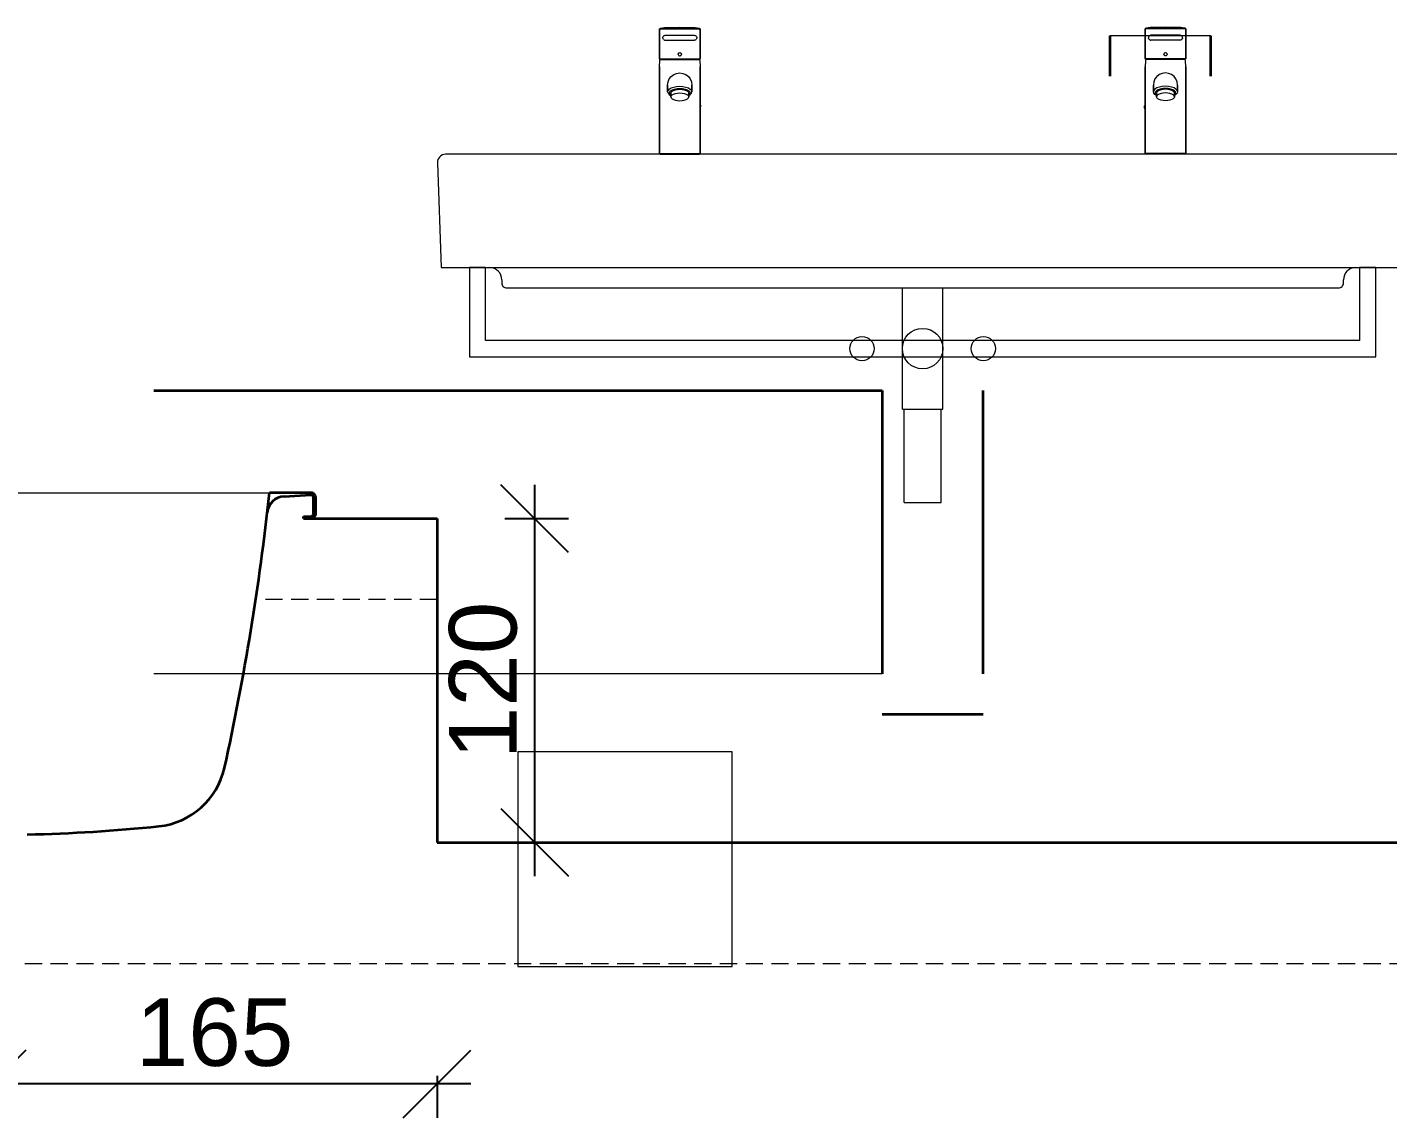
# Model space of a CAD drawing. Header units: millimetres. Extents: x -6165 to 15297, y -629 to 15029.
# Drawn here: x 11767 to 12271, y 4878 to 5281 of the extents above; entities that cross this region are included whole.
import ezdxf

# ---------------------------------------------------------------- set-up
doc = ezdxf.new("R2010")
doc.units = ezdxf.units.MM
doc.linetypes.add('ČÁRKOVANÁ2', pattern=[9.525, 6.35, -3.175])
for name, color, linetype, lineweight in [('3', 7, 'ČÁRKOVANÁ2', 0), ('dim', 4, 'Continuous', 0), ('door', 36, 'Continuous', 0), ('elevation', 7, 'Continuous', 13), ('equipments', 137, 'Continuous', 13), ('sanitary', 4, 'Continuous', 13), ('section', 5, 'Continuous', 35), ('section2', 5, 'Continuous', 35)]:
    doc.layers.add(name, color=color, linetype=linetype, lineweight=lineweight)
doc.styles.add('ARIAL', font='arial.ttf')
doc.dimstyles.new('25', dxfattribs={"dimtxt": 25, "dimasz": 25, "dimexe": 12.5, "dimexo": 25, "dimgap": 6.25, "dimtad": 1, "dimdec": 0, "dimdsep": 46, "dimlunit": 6, "dimtxsty": 'ARIAL', "dimblk": 'OBLIQUE', "dimcen": 25, "dimdle": 12.5, "dimclrd": 256, "dimclre": 256, "dimclrt": 2, "dimadec": 0, "dimazin": 0, "dimtfac": 1, "dimtdec": 0, "dimtmove": 0, "dimatfit": 1, "dimldrblk": 'DOTSMALL', "dimfxl": 1, "dimtvp": 1, "dimtolj": 1, "dimtzin": 0, "dimarcsym": 0})

# ---------------------------------------------------------------- blocks, each defined once
blk = doc.blocks.new('A$C0CBC4D60')
at = {"layer": 'equipments', "linetype": 'Continuous'}
blk.add_lwpolyline([(-595, -140), (595, -140), (599.6, -10.4, 0.425099), (589.6, 0), (-589.6, 0, 0.425099), (-599.6, -10.4)], format="xyb", close=True, dxfattribs=at)
blk.add_lwpolyline([(-520, -155), (-520, -159, 0.414214), (-514, -165), (514, -165, 0.414214), (520, -159), (520, -155)], format="xyb", dxfattribs=at)
for centre, radius in [((0, -240), 25), ((-75, -240), 15), ((75, -240), 15)]:
    blk.add_circle(centre, radius, dxfattribs=at)
for centre, start, end in [((-535, -155), 0, 90), ((535, -155), 90, 180)]:
    blk.add_arc(centre, 15, start, end, dxfattribs=at)
blk = doc.blocks.new('A$C12B516C9')
at = {"layer": 'equipments'}
for p, q in [((-25, -150), (-25, 0)), ((-25, -150), (-25, 0)), ((-25, 0), (25, 0)), ((25, -150), (25, 0)), ((-25, -150), (25, -150)), ((-23, -265), (-23, -150)), ((-23, -265), (-23, -150)), ((23, -265), (23, -150)), ((23, -265), (23, -168)), ((-23, -265), (-22.8, -265)), ((-22.8, -265), (-22.2, -265)), ((-22.2, -265), (-21.2, -265)), ((-21.2, -265), (-19.9, -265)), ((-19.9, -265), (-18.2, -265)), ((-18.2, -265), (-16.2, -265)), ((-16.2, -265), (-14, -265)), ((-14, -265), (-11.4, -265)), ((-11.4, -265), (-8.8, -265)), ((-8.8, -265), (-5.9, -265)), ((-5.9, -265), (-3, -265)), ((-3, -265), (0, -265)), ((0, -265), (3, -265)), ((3, -265), (5.9, -265)), ((5.9, -265), (8.8, -265)), ((8.8, -265), (11.4, -265)), ((11.4, -265), (14, -265)), ((14, -265), (16.2, -265)), ((16.2, -265), (18.2, -265)), ((18.2, -265), (19.9, -265)), ((19.9, -265), (21.2, -265)), ((21.2, -265), (22.2, -265)), ((22.2, -265), (22.8, -265)), ((22.8, -265), (23, -265))]:
    blk.add_line(p, q, dxfattribs=at)
blk = doc.blocks.new('_Oblique')
at = {"color": 0, "linetype": 'ByBlock', "lineweight": -2}
blk.add_line((-0.5, -0.5), (0.5, 0.5), dxfattribs=at)
blk = doc.blocks.new('*D36')
at = {"layer": 'Defpoints', "color": 0, "transparency": 16777216}
for p in [(11919.15, 5099.16), (11955.25, 5099.16), (11919.15, 4979.4)]:
    blk.add_point(p, dxfattribs=at)
at = {"layer": 'dim', "lineweight": -2, "transparency": 16777216}
for p, q in [((11955.25, 4966.9), (11955.25, 5111.66)), ((11944.15, 5099.16), (11967.75, 5099.16)), ((11944.15, 4979.4), (11967.75, 4979.4))]:
    blk.add_line(p, q, dxfattribs=at)
at = {"layer": 'dim', "lineweight": -2, "transparency": 16777216, "xscale": 25, "yscale": 25, "zscale": 25}
for p, rotation in [((11955.25, 5099.16), 90), ((11955.25, 4979.4), 270)]:
    blk.add_blockref('_Oblique', p, dxfattribs=dict(at, rotation=rotation))
at = {"layer": 'dim', "color": 2, "transparency": 16777216, "insert": (11936.24, 5039.28), "char_height": 25, "attachment_point": 5, "rotation": 90, "style": 'ARIAL'}
blk.add_mtext('\\A1;120', dxfattribs=at)
blk = doc.blocks.new('_DotSmall')
at = {"color": 0, "linetype": 'ByBlock', "const_width": 0.5}
blk.add_lwpolyline([(-0.0625, 0, 1), (0.0625, 0, 1)], format="xyb", close=True, dxfattribs=at)
blk = doc.blocks.new('*D57')
at = {"layer": 'Defpoints', "color": 0, "transparency": 16777216}
for p in [(11754.48, 4980), (11919.15, 4979.4), (11754.48, 4890.05)]:
    blk.add_point(p, dxfattribs=at)
at = {"layer": 'dim', "lineweight": -2, "transparency": 16777216}
for p, q in [((11754.48, 4893.05), (11754.48, 4877.55)), ((11919.15, 4893.05), (11919.15, 4877.55)), ((11931.65, 4890.05), (11741.98, 4890.05))]:
    blk.add_line(p, q, dxfattribs=at)
at = {"layer": 'dim', "lineweight": -2, "transparency": 16777216, "xscale": 25, "yscale": 25, "zscale": 25, "rotation": 180}
blk.add_blockref('_Oblique', (11754.48, 4890.05), dxfattribs=at)
at = {"layer": 'dim', "lineweight": -2, "transparency": 16777216, "xscale": 25, "yscale": 25, "zscale": 25}
blk.add_blockref('_Oblique', (11919.15, 4890.05), dxfattribs=at)
at = {"layer": 'dim', "color": 2, "transparency": 16777216, "insert": (11836.81, 4909.06), "char_height": 25, "attachment_point": 5, "style": 'ARIAL'}
blk.add_mtext('\\A1;165', dxfattribs=at)

msp = doc.modelspace()

# ---------------------------------------------------------------- linework, layer by layer
at = {"layer": '3', "color": 0}
for p, q in [((11919.147, 5069.22), (11852.059, 5069.22)), ((12944.561, 4934.494), (11597.302, 4934.494))]:
    msp.add_line(p, q, dxfattribs=at)
at = {"layer": 'door', "color": 0}
msp.add_line((12205.404, 5277.75), (12167.98, 5277.75), dxfattribs=at)
at = {"layer": 'elevation', "color": 0}
msp.add_line((12083.766, 5041.751), (11814.314, 5041.751), dxfattribs=at)
at = {"layer": 'equipments', "color": 0}
for p, q in [((12001.452, 5280.291), (12001.752, 5280.59)), ((12001.452, 5280.291), (12001.752, 5280.59)), ((12001.752, 5280.59), (12003.249, 5280.744)), ((12001.752, 5280.59), (12003.249, 5280.744)), ((12001.752, 5280.59), (12002.021, 5280.59)), ((12002.021, 5280.59), (12002.71, 5280.59)), ((12002.71, 5280.59), (12003.877, 5280.59)), ((12003.249, 5280.744), (12008.937, 5280.89)), ((12003.249, 5280.744), (12008.937, 5280.89)), ((12003.877, 5280.59), (12005.344, 5280.59)), ((12005.344, 5280.59), (12007.081, 5280.59)), ((12007.081, 5280.59), (12008.937, 5280.59)), ((12008.937, 5280.89), (12014.629, 5280.744)), ((12008.937, 5280.59), (12010.793, 5280.59)), ((12010.793, 5280.59), (12012.53, 5280.59)), ((12012.53, 5280.59), (12013.997, 5280.59)), ((12013.997, 5280.59), (12015.164, 5280.59)), ((12014.629, 5280.744), (12016.122, 5280.59)), ((12015.164, 5280.59), (12015.853, 5280.59)), ((12015.853, 5280.59), (12016.122, 5280.59)), ((12016.122, 5280.59), (12016.422, 5280.291)), ((12181.441, 5280.59), (12181.141, 5280.291)), ((12182.934, 5280.744), (12181.441, 5280.59)), ((12181.71, 5280.59), (12181.441, 5280.59)), ((12182.399, 5280.59), (12181.71, 5280.59)), ((12183.567, 5280.59), (12182.399, 5280.59)), ((12188.626, 5280.89), (12182.934, 5280.744)), ((12185.034, 5280.59), (12183.567, 5280.59)), ((12186.77, 5280.59), (12185.034, 5280.59)), ((12188.626, 5280.59), (12186.77, 5280.59)), ((12194.315, 5280.744), (12188.626, 5280.89)), ((12194.315, 5280.744), (12188.626, 5280.89)), ((12190.482, 5280.59), (12188.626, 5280.59)), ((12192.219, 5280.59), (12190.482, 5280.59)), ((12193.686, 5280.59), (12192.219, 5280.59)), ((12194.854, 5280.59), (12193.686, 5280.59)), ((12195.812, 5280.59), (12194.315, 5280.744)), ((12195.812, 5280.59), (12194.315, 5280.744)), ((12195.542, 5280.59), (12194.854, 5280.59)), ((12195.812, 5280.59), (12195.542, 5280.59)), ((12196.111, 5280.291), (12195.812, 5280.59)), ((12196.111, 5280.291), (12195.812, 5280.59)), ((12001.452, 5269.213), (12001.452, 5280.291)), ((12001.452, 5280.291), (12001.722, 5280.291)), ((12001.452, 5280.291), (12001.722, 5280.291)), ((12001.452, 5280.291), (12001.452, 5269.213)), ((12001.722, 5280.291), (12002.44, 5280.291)), ((12002.44, 5280.291), (12003.668, 5280.291)), ((12002.65, 5276.998), (12002.68, 5277.237)), ((12002.65, 5276.998), (12002.68, 5276.758)), ((12002.68, 5277.237), (12002.77, 5277.447)), ((12002.68, 5276.758), (12002.77, 5276.548)), ((12002.77, 5277.447), (12002.919, 5277.626)), ((12002.919, 5276.369), (12002.77, 5276.548)), ((12002.919, 5277.626), (12003.099, 5277.776)), ((12002.919, 5276.369), (12003.099, 5276.219)), ((12003.099, 5277.776), (12003.308, 5277.866)), ((12003.099, 5276.219), (12003.308, 5276.129)), ((12003.308, 5277.866), (12003.548, 5277.896)), ((12003.308, 5276.129), (12003.548, 5276.099)), ((12003.548, 5277.896), (12003.608, 5277.896)), ((12003.548, 5276.099), (12003.608, 5276.099)), ((12003.608, 5277.896), (12003.728, 5277.896)), ((12003.608, 5276.099), (12003.728, 5276.099)), ((12003.668, 5280.291), (12005.225, 5280.291)), ((12003.728, 5277.896), (12003.955, 5277.896)), ((12003.728, 5276.099), (12003.955, 5276.099)), ((12003.955, 5277.896), (12004.256, 5277.896)), ((12003.955, 5276.099), (12004.256, 5276.099)), ((12004.256, 5277.896), (12004.691, 5277.896)), ((12004.256, 5276.099), (12004.691, 5276.099)), ((12004.691, 5277.896), (12005.146, 5277.896)), ((12004.691, 5276.099), (12005.146, 5276.099)), ((12005.146, 5277.896), (12005.705, 5277.896)), ((12005.146, 5276.099), (12005.705, 5276.099)), ((12005.225, 5280.291), (12007.021, 5280.291)), ((12005.705, 5277.896), (12006.289, 5277.896)), ((12005.705, 5276.099), (12006.289, 5276.099)), ((12006.289, 5277.896), (12006.9, 5277.896)), ((12006.289, 5276.099), (12006.9, 5276.099)), ((12006.9, 5277.896), (12007.53, 5277.896)), ((12006.9, 5276.099), (12007.53, 5276.099)), ((12007.021, 5280.291), (12008.937, 5280.291)), ((12007.53, 5277.896), (12008.248, 5277.896)), ((12007.53, 5276.099), (12008.248, 5276.099)), ((12008.248, 5277.896), (12008.937, 5277.896)), ((12008.248, 5276.099), (12008.937, 5276.099)), ((12008.937, 5280.291), (12010.853, 5280.291)), ((12008.937, 5277.896), (12009.626, 5277.896)), ((12008.937, 5276.099), (12009.626, 5276.099)), ((12009.626, 5277.896), (12010.344, 5277.896)), ((12009.626, 5276.099), (12010.344, 5276.099)), ((12010.344, 5277.896), (12010.974, 5277.896)), ((12010.344, 5276.099), (12010.974, 5276.099)), ((12010.853, 5280.291), (12012.649, 5280.291)), ((12010.974, 5277.896), (12011.585, 5277.896)), ((12010.974, 5276.099), (12011.585, 5276.099)), ((12011.585, 5277.896), (12012.169, 5277.896)), ((12011.585, 5276.099), (12012.169, 5276.099)), ((12012.169, 5277.896), (12012.728, 5277.896)), ((12012.169, 5276.099), (12012.728, 5276.099)), ((12012.649, 5280.291), (12014.206, 5280.291)), ((12012.728, 5277.896), (12013.183, 5277.896)), ((12012.728, 5276.099), (12013.183, 5276.099)), ((12013.183, 5277.896), (12013.618, 5277.896)), ((12013.183, 5276.099), (12013.618, 5276.099)), ((12013.618, 5277.896), (12013.919, 5277.896)), ((12013.618, 5276.099), (12013.919, 5276.099)), ((12013.919, 5277.896), (12014.146, 5277.896)), ((12013.919, 5276.099), (12014.146, 5276.099)), ((12014.146, 5277.896), (12014.266, 5277.896)), ((12014.146, 5276.099), (12014.266, 5276.099)), ((12014.206, 5280.291), (12015.434, 5280.291)), ((12014.266, 5277.896), (12014.326, 5277.896)), ((12014.266, 5276.099), (12014.326, 5276.099)), ((12014.299, 5277.892), (12014.326, 5277.896)), ((12014.299, 5277.892), (12014.566, 5277.866)), ((12014.299, 5276.103), (12014.326, 5276.099)), ((12014.566, 5276.129), (12014.326, 5276.099)), ((12014.566, 5277.866), (12014.775, 5277.776)), ((12014.566, 5276.129), (12014.775, 5276.219)), ((12014.775, 5277.776), (12014.955, 5277.626)), ((12014.775, 5276.219), (12014.955, 5276.369)), ((12014.955, 5277.626), (12015.104, 5277.447)), ((12015.104, 5276.548), (12014.955, 5276.369)), ((12015.104, 5277.447), (12015.194, 5277.237)), ((12015.104, 5276.548), (12015.194, 5276.758)), ((12015.194, 5277.237), (12015.224, 5276.998)), ((12015.194, 5276.758), (12015.224, 5276.998)), ((12015.434, 5280.291), (12016.152, 5280.291)), ((12016.152, 5280.291), (12016.422, 5280.291)), ((12016.422, 5280.291), (12016.422, 5269.213)), ((12016.422, 5269.213), (12016.422, 5280.291)), ((12181.411, 5280.291), (12181.141, 5280.291)), ((12181.141, 5280.291), (12181.141, 5269.213)), ((12181.141, 5269.213), (12181.141, 5280.291)), ((12182.129, 5280.291), (12181.411, 5280.291)), ((12183.357, 5280.291), (12182.129, 5280.291)), ((12182.369, 5277.237), (12182.339, 5276.998)), ((12182.369, 5276.758), (12182.339, 5276.998)), ((12182.459, 5277.447), (12182.369, 5277.237)), ((12182.459, 5276.548), (12182.369, 5276.758)), ((12182.608, 5277.626), (12182.459, 5277.447)), ((12182.459, 5276.548), (12182.608, 5276.369)), ((12182.788, 5277.776), (12182.608, 5277.626)), ((12182.788, 5276.219), (12182.608, 5276.369)), ((12182.998, 5277.866), (12182.788, 5277.776)), ((12182.998, 5276.129), (12182.788, 5276.219)), ((12183.264, 5277.892), (12182.998, 5277.866)), ((12182.998, 5276.129), (12183.237, 5276.099)), ((12183.297, 5277.896), (12183.237, 5277.896)), ((12183.264, 5277.892), (12183.237, 5277.896)), ((12183.264, 5276.103), (12183.237, 5276.099)), ((12183.297, 5276.099), (12183.237, 5276.099)), ((12183.417, 5277.896), (12183.297, 5277.896)), ((12183.417, 5276.099), (12183.297, 5276.099)), ((12184.914, 5280.291), (12183.357, 5280.291)), ((12183.644, 5277.896), (12183.417, 5277.896)), ((12183.644, 5276.099), (12183.417, 5276.099)), ((12183.945, 5277.896), (12183.644, 5277.896)), ((12183.945, 5276.099), (12183.644, 5276.099)), ((12184.38, 5277.896), (12183.945, 5277.896)), ((12184.38, 5276.099), (12183.945, 5276.099)), ((12184.835, 5277.896), (12184.38, 5277.896)), ((12184.835, 5276.099), (12184.38, 5276.099)), ((12185.394, 5277.896), (12184.835, 5277.896)), ((12185.394, 5276.099), (12184.835, 5276.099)), ((12186.71, 5280.291), (12184.914, 5280.291)), ((12185.978, 5277.896), (12185.394, 5277.896)), ((12185.978, 5276.099), (12185.394, 5276.099)), ((12186.589, 5277.896), (12185.978, 5277.896)), ((12186.589, 5276.099), (12185.978, 5276.099)), ((12187.219, 5277.896), (12186.589, 5277.896)), ((12187.219, 5276.099), (12186.589, 5276.099)), ((12188.626, 5280.291), (12186.71, 5280.291)), ((12187.938, 5277.896), (12187.219, 5277.896)), ((12187.938, 5276.099), (12187.219, 5276.099)), ((12188.626, 5277.896), (12187.938, 5277.896)), ((12188.626, 5276.099), (12187.938, 5276.099)), ((12190.542, 5280.291), (12188.626, 5280.291)), ((12189.315, 5277.896), (12188.626, 5277.896)), ((12189.315, 5276.099), (12188.626, 5276.099)), ((12190.033, 5277.896), (12189.315, 5277.896)), ((12190.033, 5276.099), (12189.315, 5276.099)), ((12190.663, 5277.896), (12190.033, 5277.896)), ((12190.663, 5276.099), (12190.033, 5276.099)), ((12192.339, 5280.291), (12190.542, 5280.291)), ((12191.274, 5277.896), (12190.663, 5277.896)), ((12191.274, 5276.099), (12190.663, 5276.099)), ((12191.858, 5277.896), (12191.274, 5277.896)), ((12191.858, 5276.099), (12191.274, 5276.099)), ((12192.417, 5277.896), (12191.858, 5277.896)), ((12192.417, 5276.099), (12191.858, 5276.099)), ((12193.896, 5280.291), (12192.339, 5280.291)), ((12192.872, 5277.896), (12192.417, 5277.896)), ((12192.872, 5276.099), (12192.417, 5276.099)), ((12193.307, 5277.896), (12192.872, 5277.896)), ((12193.307, 5276.099), (12192.872, 5276.099)), ((12193.608, 5277.896), (12193.307, 5277.896)), ((12193.608, 5276.099), (12193.307, 5276.099)), ((12193.836, 5277.896), (12193.608, 5277.896)), ((12193.836, 5276.099), (12193.608, 5276.099)), ((12193.955, 5277.896), (12193.836, 5277.896)), ((12193.955, 5276.099), (12193.836, 5276.099)), ((12195.123, 5280.291), (12193.896, 5280.291)), ((12194.015, 5277.896), (12193.955, 5277.896)), ((12194.015, 5276.099), (12193.955, 5276.099)), ((12194.255, 5277.866), (12194.015, 5277.896)), ((12194.255, 5276.129), (12194.015, 5276.099)), ((12194.464, 5277.776), (12194.255, 5277.866)), ((12194.464, 5276.219), (12194.255, 5276.129)), ((12194.644, 5277.626), (12194.464, 5277.776)), ((12194.644, 5276.369), (12194.464, 5276.219)), ((12194.794, 5277.447), (12194.644, 5277.626)), ((12194.644, 5276.369), (12194.794, 5276.548)), ((12194.883, 5277.237), (12194.794, 5277.447)), ((12194.883, 5276.758), (12194.794, 5276.548)), ((12194.913, 5276.998), (12194.883, 5277.237)), ((12194.913, 5276.998), (12194.883, 5276.758)), ((12195.842, 5280.291), (12195.123, 5280.291)), ((12196.111, 5280.291), (12195.842, 5280.291)), ((12196.111, 5280.291), (12195.842, 5280.291)), ((12196.111, 5269.213), (12196.111, 5280.291)), ((12196.111, 5280.291), (12196.111, 5269.213)), ((12008.338, 5270.893), (12008.368, 5271.043)), ((12008.338, 5270.893), (12008.368, 5270.743)), ((12008.368, 5271.043), (12008.428, 5271.192)), ((12008.368, 5270.743), (12008.428, 5270.594)), ((12008.428, 5271.192), (12008.518, 5271.312)), ((12008.428, 5270.594), (12008.518, 5270.474)), ((12008.518, 5271.312), (12008.638, 5271.402)), ((12008.518, 5270.474), (12008.638, 5270.384)), ((12008.638, 5271.402), (12008.787, 5271.462)), ((12008.638, 5270.384), (12008.787, 5270.324)), ((12008.787, 5271.462), (12008.937, 5271.492)), ((12008.937, 5271.492), (12009.087, 5271.462)), ((12009.087, 5271.462), (12009.236, 5271.402)), ((12009.087, 5270.324), (12009.236, 5270.384)), ((12009.236, 5271.402), (12009.356, 5271.312)), ((12009.236, 5270.384), (12009.356, 5270.474)), ((12009.356, 5271.312), (12009.446, 5271.192)), ((12009.356, 5270.474), (12009.446, 5270.594)), ((12009.446, 5271.192), (12009.506, 5271.043)), ((12009.446, 5270.594), (12009.506, 5270.743)), ((12009.506, 5271.043), (12009.536, 5270.893)), ((12009.506, 5270.743), (12009.536, 5270.893)), ((12188.057, 5271.043), (12188.027, 5270.893)), ((12188.057, 5270.743), (12188.027, 5270.893)), ((12188.117, 5271.192), (12188.057, 5271.043)), ((12188.117, 5270.594), (12188.057, 5270.743)), ((12188.207, 5271.312), (12188.117, 5271.192)), ((12188.207, 5270.474), (12188.117, 5270.594)), ((12188.327, 5271.402), (12188.207, 5271.312)), ((12188.327, 5270.384), (12188.207, 5270.474)), ((12188.477, 5271.462), (12188.327, 5271.402)), ((12188.477, 5270.324), (12188.327, 5270.384)), ((12188.626, 5271.492), (12188.477, 5271.462)), ((12188.776, 5271.462), (12188.626, 5271.492)), ((12188.926, 5271.402), (12188.776, 5271.462)), ((12188.926, 5270.384), (12188.776, 5270.324)), ((12189.045, 5271.312), (12188.926, 5271.402)), ((12189.045, 5270.474), (12188.926, 5270.384)), ((12189.135, 5271.192), (12189.045, 5271.312)), ((12189.135, 5270.594), (12189.045, 5270.474)), ((12189.195, 5271.043), (12189.135, 5271.192)), ((12189.195, 5270.743), (12189.135, 5270.594)), ((12189.225, 5270.893), (12189.195, 5271.043)), ((12189.225, 5270.893), (12189.195, 5270.743)), ((12001.452, 5269.213), (12001.752, 5268.914)), ((12001.452, 5269.213), (12001.722, 5269.213)), ((12001.452, 5269.213), (12001.752, 5268.914)), ((12001.452, 5269.213), (12001.722, 5269.213)), ((12001.452, 5266.219), (12001.512, 5268.615)), ((12001.452, 5234.185), (12001.452, 5266.219)), ((12001.452, 5266.219), (12001.452, 5234.185)), ((12001.512, 5268.615), (12001.602, 5268.794)), ((12001.602, 5268.794), (12001.752, 5268.914)), ((12001.722, 5269.213), (12002.44, 5269.213)), ((12001.752, 5268.914), (12002.021, 5268.914)), ((12002.021, 5268.914), (12002.71, 5268.914)), ((12002.44, 5269.213), (12003.668, 5269.213)), ((12002.71, 5268.914), (12003.877, 5268.914)), ((12003.668, 5269.213), (12005.225, 5269.213)), ((12003.877, 5268.914), (12005.344, 5268.914)), ((12005.225, 5269.213), (12007.021, 5269.213)), ((12005.344, 5268.914), (12007.081, 5268.914)), ((12007.021, 5269.213), (12008.937, 5269.213)), ((12007.081, 5268.914), (12008.937, 5268.914)), ((12008.787, 5270.324), (12008.937, 5270.294)), ((12008.937, 5270.294), (12009.087, 5270.324)), ((12008.937, 5269.213), (12010.853, 5269.213)), ((12008.937, 5268.914), (12010.793, 5268.914)), ((12010.793, 5268.914), (12012.53, 5268.914)), ((12010.853, 5269.213), (12012.649, 5269.213)), ((12012.53, 5268.914), (12013.997, 5268.914)), ((12012.649, 5269.213), (12014.206, 5269.213)), ((12013.997, 5268.914), (12015.164, 5268.914)), ((12014.206, 5269.213), (12015.434, 5269.213)), ((12015.164, 5268.914), (12015.853, 5268.914)), ((12015.434, 5269.213), (12016.152, 5269.213)), ((12015.853, 5268.914), (12016.122, 5268.914)), ((12016.122, 5268.914), (12016.422, 5269.213)), ((12016.122, 5268.914), (12016.272, 5268.794)), ((12016.152, 5269.213), (12016.422, 5269.213)), ((12016.272, 5268.794), (12016.362, 5268.615)), ((12016.362, 5268.615), (12016.422, 5266.219)), ((12016.422, 5234.185), (12016.422, 5266.219)), ((12016.422, 5266.219), (12016.422, 5234.185)), ((12181.411, 5269.213), (12181.141, 5269.213)), ((12181.441, 5268.914), (12181.141, 5269.213)), ((12181.201, 5268.615), (12181.141, 5266.219)), ((12181.141, 5234.185), (12181.141, 5266.219)), ((12181.141, 5266.219), (12181.141, 5234.185)), ((12181.291, 5268.794), (12181.201, 5268.615)), ((12181.441, 5268.914), (12181.291, 5268.794)), ((12182.129, 5269.213), (12181.411, 5269.213)), ((12181.71, 5268.914), (12181.441, 5268.914)), ((12182.399, 5268.914), (12181.71, 5268.914)), ((12183.357, 5269.213), (12182.129, 5269.213)), ((12183.567, 5268.914), (12182.399, 5268.914)), ((12184.914, 5269.213), (12183.357, 5269.213)), ((12185.034, 5268.914), (12183.567, 5268.914)), ((12186.71, 5269.213), (12184.914, 5269.213)), ((12186.77, 5268.914), (12185.034, 5268.914)), ((12188.626, 5269.213), (12186.71, 5269.213)), ((12188.626, 5268.914), (12186.77, 5268.914)), ((12188.626, 5270.294), (12188.477, 5270.324)), ((12188.776, 5270.324), (12188.626, 5270.294)), ((12190.542, 5269.213), (12188.626, 5269.213)), ((12190.482, 5268.914), (12188.626, 5268.914)), ((12192.219, 5268.914), (12190.482, 5268.914)), ((12192.339, 5269.213), (12190.542, 5269.213)), ((12193.686, 5268.914), (12192.219, 5268.914)), ((12193.896, 5269.213), (12192.339, 5269.213)), ((12194.854, 5268.914), (12193.686, 5268.914)), ((12195.123, 5269.213), (12193.896, 5269.213)), ((12195.542, 5268.914), (12194.854, 5268.914)), ((12195.842, 5269.213), (12195.123, 5269.213)), ((12195.812, 5268.914), (12195.542, 5268.914)), ((12196.111, 5269.213), (12195.812, 5268.914)), ((12196.111, 5269.213), (12195.812, 5268.914)), ((12195.961, 5268.794), (12195.812, 5268.914)), ((12196.111, 5269.213), (12195.842, 5269.213)), ((12196.111, 5269.213), (12195.842, 5269.213)), ((12196.051, 5268.615), (12195.961, 5268.794)), ((12196.111, 5266.219), (12196.051, 5268.615)), ((12196.111, 5234.185), (12196.111, 5266.219)), ((12196.111, 5266.219), (12196.111, 5234.185)), ((12004.446, 5259.503), (12004.596, 5260.666)), ((12004.596, 5260.666), (12005.045, 5261.74)), ((12005.045, 5261.74), (12005.763, 5262.665)), ((12005.763, 5262.665), (12006.692, 5263.38)), ((12006.692, 5263.38), (12007.769, 5263.828)), ((12007.769, 5263.828), (12008.937, 5263.977)), ((12008.937, 5263.977), (12010.105, 5263.828)), ((12010.105, 5263.828), (12011.182, 5263.38)), ((12011.182, 5263.38), (12012.111, 5262.665)), ((12012.111, 5262.665), (12012.829, 5261.74)), ((12012.829, 5261.74), (12013.278, 5260.666)), ((12013.278, 5260.666), (12013.428, 5259.503)), ((12184.285, 5260.666), (12184.135, 5259.503)), ((12184.734, 5261.74), (12184.285, 5260.666)), ((12185.453, 5262.665), (12184.734, 5261.74)), ((12186.381, 5263.38), (12185.453, 5262.665)), ((12187.459, 5263.828), (12186.381, 5263.38)), ((12188.626, 5263.977), (12187.459, 5263.828)), ((12189.794, 5263.828), (12188.626, 5263.977)), ((12190.872, 5263.38), (12189.794, 5263.828)), ((12191.8, 5262.665), (12190.872, 5263.38)), ((12192.518, 5261.74), (12191.8, 5262.665)), ((12192.967, 5260.666), (12192.518, 5261.74)), ((12193.117, 5259.503), (12192.967, 5260.666)), ((12004.446, 5258.079), (12004.446, 5259.503)), ((12004.446, 5259.463), (12004.446, 5259.503)), ((12004.446, 5259.503), (12004.446, 5259.463)), ((12004.446, 5259.503), (12004.446, 5258.079)), ((12004.446, 5259.092), (12004.446, 5259.463)), ((12004.446, 5259.463), (12004.446, 5259.092)), ((12004.446, 5258.44), (12004.446, 5259.092)), ((12004.446, 5259.092), (12004.446, 5258.44)), ((12004.446, 5257.564), (12004.446, 5258.44)), ((12004.446, 5258.44), (12004.446, 5257.564)), ((12004.446, 5257.564), (12004.446, 5257.033)), ((12004.446, 5257.033), (12004.446, 5257.564)), ((12004.446, 5257.033), (12004.596, 5257.547)), ((12004.446, 5257.033), (12004.596, 5256.519)), ((12004.596, 5257.547), (12005.045, 5258.02)), ((12004.596, 5256.519), (12005.045, 5256.046)), ((12005.045, 5258.02), (12005.763, 5258.463)), ((12005.045, 5256.482), (12005.195, 5256.949)), ((12005.045, 5256.482), (12005.195, 5256.041)), ((12005.045, 5256.046), (12005.554, 5255.627)), ((12005.195, 5256.949), (12005.554, 5257.363)), ((12005.195, 5256.041), (12005.554, 5255.627)), ((12005.554, 5257.363), (12006.183, 5257.724)), ((12005.554, 5255.627), (12005.644, 5255.575)), ((12005.644, 5256.482), (12005.763, 5256.856)), ((12005.644, 5255.142), (12005.644, 5256.482)), ((12005.644, 5256.482), (12005.644, 5255.142)), ((12005.644, 5255.142), (12005.763, 5255.516)), ((12005.763, 5258.463), (12006.692, 5258.777)), ((12005.763, 5256.856), (12006.093, 5257.216)), ((12005.763, 5255.516), (12006.093, 5255.877)), ((12006.093, 5257.216), (12006.602, 5257.524)), ((12006.093, 5255.877), (12006.602, 5256.184)), ((12006.183, 5257.724), (12006.991, 5257.991)), ((12006.602, 5257.524), (12007.29, 5257.751)), ((12006.602, 5256.184), (12007.29, 5256.411)), ((12006.692, 5258.777), (12007.769, 5258.984)), ((12006.991, 5257.991), (12007.919, 5258.165)), ((12007.29, 5257.751), (12008.099, 5257.898)), ((12007.29, 5256.411), (12008.099, 5256.558)), ((12007.769, 5258.984), (12008.937, 5259.043)), ((12007.919, 5258.165), (12008.937, 5258.218)), ((12008.099, 5257.898), (12008.937, 5257.951)), ((12008.099, 5256.558), (12008.937, 5256.611)), ((12008.937, 5259.043), (12010.105, 5258.984)), ((12008.937, 5258.218), (12009.955, 5258.165)), ((12008.937, 5257.951), (12009.775, 5257.898)), ((12008.937, 5256.611), (12009.775, 5256.558)), ((12009.775, 5257.898), (12010.584, 5257.751)), ((12009.775, 5256.558), (12010.584, 5256.411)), ((12009.955, 5258.165), (12010.883, 5257.991)), ((12010.105, 5258.984), (12011.182, 5258.777)), ((12010.584, 5257.751), (12011.272, 5257.524)), ((12010.584, 5256.411), (12011.272, 5256.184)), ((12010.883, 5257.991), (12011.691, 5257.724)), ((12011.182, 5258.777), (12012.111, 5258.463)), ((12011.272, 5257.524), (12011.781, 5257.216)), ((12011.272, 5256.184), (12011.781, 5255.877)), ((12011.691, 5257.724), (12012.32, 5257.363)), ((12011.781, 5257.216), (12012.111, 5256.856)), ((12011.781, 5255.877), (12012.111, 5255.516)), ((12012.111, 5258.463), (12012.829, 5258.02)), ((12012.111, 5256.856), (12012.23, 5256.482)), ((12012.111, 5255.516), (12012.23, 5255.142)), ((12012.23, 5255.142), (12012.23, 5256.482)), ((12012.23, 5256.482), (12012.23, 5255.142)), ((12012.23, 5255.575), (12012.32, 5255.627)), ((12012.32, 5257.363), (12012.679, 5256.949)), ((12012.32, 5255.627), (12012.829, 5256.046)), ((12012.32, 5255.627), (12012.679, 5256.041)), ((12012.679, 5256.949), (12012.829, 5256.482)), ((12012.679, 5256.041), (12012.829, 5256.482)), ((12012.829, 5258.02), (12013.278, 5257.547)), ((12012.829, 5256.046), (12013.278, 5256.519)), ((12013.278, 5257.547), (12013.428, 5257.033)), ((12013.278, 5256.519), (12013.428, 5257.033)), ((12013.428, 5259.503), (12013.428, 5259.463)), ((12013.428, 5259.463), (12013.428, 5259.503)), ((12013.428, 5259.092), (12013.428, 5259.463)), ((12013.428, 5259.463), (12013.428, 5259.092)), ((12013.428, 5258.44), (12013.428, 5259.092)), ((12013.428, 5259.092), (12013.428, 5258.44)), ((12013.428, 5257.564), (12013.428, 5258.44)), ((12013.428, 5258.44), (12013.428, 5257.564)), ((12013.428, 5257.564), (12013.428, 5257.033)), ((12013.428, 5257.033), (12013.428, 5257.564)), ((12184.135, 5259.503), (12184.135, 5259.463)), ((12184.135, 5259.463), (12184.135, 5259.503)), ((12184.135, 5259.092), (12184.135, 5259.463)), ((12184.135, 5259.463), (12184.135, 5259.092)), ((12184.135, 5258.44), (12184.135, 5259.092)), ((12184.135, 5259.092), (12184.135, 5258.44)), ((12184.135, 5257.564), (12184.135, 5258.44)), ((12184.135, 5258.44), (12184.135, 5257.564)), ((12184.135, 5257.564), (12184.135, 5257.033)), ((12184.135, 5257.033), (12184.135, 5257.564)), ((12184.285, 5257.547), (12184.135, 5257.033)), ((12184.285, 5256.519), (12184.135, 5257.033)), ((12184.734, 5258.02), (12184.285, 5257.547)), ((12184.734, 5256.046), (12184.285, 5256.519)), ((12185.453, 5258.463), (12184.734, 5258.02)), ((12184.884, 5256.949), (12184.734, 5256.482)), ((12184.884, 5256.041), (12184.734, 5256.482)), ((12185.243, 5255.627), (12184.734, 5256.046)), ((12185.243, 5257.363), (12184.884, 5256.949)), ((12185.243, 5255.627), (12184.884, 5256.041)), ((12185.872, 5257.724), (12185.243, 5257.363)), ((12185.333, 5255.575), (12185.243, 5255.627)), ((12185.453, 5256.856), (12185.333, 5256.482)), ((12185.333, 5255.142), (12185.333, 5256.482)), ((12185.333, 5256.482), (12185.333, 5255.142)), ((12185.453, 5255.516), (12185.333, 5255.142)), ((12186.381, 5258.777), (12185.453, 5258.463)), ((12185.782, 5257.216), (12185.453, 5256.856)), ((12185.782, 5255.877), (12185.453, 5255.516)), ((12186.291, 5257.524), (12185.782, 5257.216)), ((12186.291, 5256.184), (12185.782, 5255.877)), ((12186.68, 5257.991), (12185.872, 5257.724)), ((12186.98, 5257.751), (12186.291, 5257.524)), ((12186.98, 5256.411), (12186.291, 5256.184)), ((12187.459, 5258.984), (12186.381, 5258.777)), ((12187.608, 5258.165), (12186.68, 5257.991)), ((12187.788, 5257.898), (12186.98, 5257.751)), ((12187.788, 5256.558), (12186.98, 5256.411)), ((12188.626, 5259.043), (12187.459, 5258.984)), ((12188.626, 5258.218), (12187.608, 5258.165)), ((12188.626, 5257.951), (12187.788, 5257.898)), ((12188.626, 5256.611), (12187.788, 5256.558)), ((12189.794, 5258.984), (12188.626, 5259.043)), ((12189.644, 5258.165), (12188.626, 5258.218)), ((12189.465, 5257.898), (12188.626, 5257.951)), ((12189.465, 5256.558), (12188.626, 5256.611)), ((12190.273, 5257.751), (12189.465, 5257.898)), ((12190.273, 5256.411), (12189.465, 5256.558)), ((12190.572, 5257.991), (12189.644, 5258.165)), ((12190.872, 5258.777), (12189.794, 5258.984)), ((12190.961, 5257.524), (12190.273, 5257.751)), ((12190.961, 5256.184), (12190.273, 5256.411)), ((12191.381, 5257.724), (12190.572, 5257.991)), ((12191.8, 5258.463), (12190.872, 5258.777)), ((12191.47, 5257.216), (12190.961, 5257.524)), ((12191.47, 5255.877), (12190.961, 5256.184)), ((12192.009, 5257.363), (12191.381, 5257.724)), ((12191.8, 5256.856), (12191.47, 5257.216)), ((12191.8, 5255.516), (12191.47, 5255.877)), ((12192.518, 5258.02), (12191.8, 5258.463)), ((12191.92, 5256.482), (12191.8, 5256.856)), ((12191.92, 5255.142), (12191.8, 5255.516)), ((12191.92, 5255.142), (12191.92, 5256.482)), ((12191.92, 5256.482), (12191.92, 5255.142)), ((12192.009, 5255.627), (12191.92, 5255.575)), ((12192.369, 5256.949), (12192.009, 5257.363)), ((12192.518, 5256.046), (12192.009, 5255.627)), ((12192.369, 5256.041), (12192.009, 5255.627)), ((12192.518, 5256.482), (12192.369, 5256.949)), ((12192.518, 5256.482), (12192.369, 5256.041)), ((12192.967, 5257.547), (12192.518, 5258.02)), ((12192.967, 5256.519), (12192.518, 5256.046)), ((12193.117, 5257.033), (12192.967, 5257.547)), ((12193.117, 5257.033), (12192.967, 5256.519)), ((12193.117, 5258.079), (12193.117, 5259.503)), ((12193.117, 5259.463), (12193.117, 5259.503)), ((12193.117, 5259.503), (12193.117, 5259.463)), ((12193.117, 5259.503), (12193.117, 5258.079)), ((12193.117, 5259.092), (12193.117, 5259.463)), ((12193.117, 5259.463), (12193.117, 5259.092)), ((12193.117, 5258.44), (12193.117, 5259.092)), ((12193.117, 5259.092), (12193.117, 5258.44)), ((12193.117, 5257.564), (12193.117, 5258.44)), ((12193.117, 5258.44), (12193.117, 5257.564)), ((12193.117, 5257.564), (12193.117, 5257.033)), ((12193.117, 5257.033), (12193.117, 5257.564)), ((12005.644, 5255.142), (12005.763, 5254.768)), ((12005.763, 5254.768), (12006.093, 5254.407)), ((12006.093, 5254.407), (12006.602, 5254.1)), ((12006.602, 5254.1), (12007.29, 5253.873)), ((12007.29, 5253.873), (12008.099, 5253.726)), ((12008.099, 5253.726), (12008.937, 5253.673)), ((12008.937, 5253.673), (12009.775, 5253.726)), ((12009.775, 5253.726), (12010.584, 5253.873)), ((12010.584, 5253.873), (12011.272, 5254.1)), ((12011.272, 5254.1), (12011.781, 5254.407)), ((12011.781, 5254.407), (12012.111, 5254.768)), ((12012.111, 5254.768), (12012.23, 5255.142)), ((12016.422, 5252.353), (12016.663, 5251.807)), ((12016.422, 5250.471), (12016.657, 5251.122)), ((12016.657, 5251.122), (12016.663, 5251.807)), ((12181.141, 5252.353), (12180.901, 5251.807)), ((12180.906, 5251.122), (12180.901, 5251.807)), ((12181.141, 5250.471), (12180.906, 5251.122)), ((12185.453, 5254.768), (12185.333, 5255.142)), ((12185.782, 5254.407), (12185.453, 5254.768)), ((12186.291, 5254.1), (12185.782, 5254.407)), ((12186.98, 5253.873), (12186.291, 5254.1)), ((12187.788, 5253.726), (12186.98, 5253.873)), ((12188.626, 5253.673), (12187.788, 5253.726)), ((12189.465, 5253.726), (12188.626, 5253.673)), ((12190.273, 5253.873), (12189.465, 5253.726)), ((12190.961, 5254.1), (12190.273, 5253.873)), ((12191.47, 5254.407), (12190.961, 5254.1)), ((12191.8, 5254.768), (12191.47, 5254.407)), ((12191.92, 5255.142), (12191.8, 5254.768)), ((12001.452, 5234.185), (12001.752, 5233.885)), ((12001.452, 5234.185), (12001.722, 5234.185)), ((12001.452, 5234.185), (12001.722, 5234.185)), ((12001.452, 5234.185), (12001.752, 5233.885)), ((12001.722, 5234.185), (12002.44, 5234.185)), ((12001.752, 5233.885), (12002.021, 5233.885)), ((12001.752, 5233.885), (12002.021, 5233.885)), ((12002.021, 5233.885), (12002.71, 5233.885)), ((12002.021, 5233.885), (12002.71, 5233.885)), ((12002.44, 5234.185), (12003.668, 5234.185)), ((12002.71, 5233.885), (12003.877, 5233.885)), ((12002.71, 5233.885), (12003.877, 5233.885)), ((12003.668, 5234.185), (12005.225, 5234.185)), ((12003.877, 5233.885), (12005.344, 5233.885)), ((12003.877, 5233.885), (12005.344, 5233.885)), ((12005.225, 5234.185), (12007.021, 5234.185)), ((12005.344, 5233.885), (12007.081, 5233.885)), ((12005.344, 5233.885), (12007.081, 5233.885)), ((12007.021, 5234.185), (12008.937, 5234.185)), ((12007.081, 5233.885), (12008.937, 5233.885)), ((12007.081, 5233.885), (12008.937, 5233.885)), ((12008.937, 5234.185), (12010.853, 5234.185)), ((12008.937, 5233.885), (12010.793, 5233.885)), ((12008.937, 5233.885), (12010.793, 5233.885)), ((12010.793, 5233.885), (12012.53, 5233.885)), ((12010.793, 5233.885), (12012.53, 5233.885)), ((12010.853, 5234.185), (12012.649, 5234.185)), ((12012.53, 5233.885), (12013.997, 5233.885)), ((12012.53, 5233.885), (12013.997, 5233.885)), ((12012.649, 5234.185), (12014.206, 5234.185)), ((12013.997, 5233.885), (12015.164, 5233.885)), ((12013.997, 5233.885), (12015.164, 5233.885)), ((12014.206, 5234.185), (12015.434, 5234.185)), ((12015.164, 5233.885), (12015.853, 5233.885)), ((12015.164, 5233.885), (12015.853, 5233.885)), ((12015.434, 5234.185), (12016.152, 5234.185)), ((12015.853, 5233.885), (12016.122, 5233.885)), ((12015.853, 5233.885), (12016.122, 5233.885)), ((12016.122, 5233.885), (12016.422, 5234.185)), ((12016.122, 5233.885), (12016.422, 5234.185)), ((12016.152, 5234.185), (12016.422, 5234.185)), ((12181.441, 5233.885), (12181.141, 5234.185)), ((12181.411, 5234.185), (12181.141, 5234.185)), ((12181.441, 5233.885), (12181.141, 5234.185)), ((12182.129, 5234.185), (12181.411, 5234.185)), ((12181.71, 5233.885), (12181.441, 5233.885)), ((12181.71, 5233.885), (12181.441, 5233.885)), ((12182.399, 5233.885), (12181.71, 5233.885)), ((12182.399, 5233.885), (12181.71, 5233.885)), ((12183.357, 5234.185), (12182.129, 5234.185)), ((12183.567, 5233.885), (12182.399, 5233.885)), ((12183.567, 5233.885), (12182.399, 5233.885)), ((12184.914, 5234.185), (12183.357, 5234.185)), ((12185.034, 5233.885), (12183.567, 5233.885)), ((12185.034, 5233.885), (12183.567, 5233.885)), ((12186.71, 5234.185), (12184.914, 5234.185)), ((12186.77, 5233.885), (12185.034, 5233.885)), ((12186.77, 5233.885), (12185.034, 5233.885)), ((12188.626, 5234.185), (12186.71, 5234.185)), ((12188.626, 5233.885), (12186.77, 5233.885)), ((12188.626, 5233.885), (12186.77, 5233.885)), ((12190.542, 5234.185), (12188.626, 5234.185)), ((12190.482, 5233.885), (12188.626, 5233.885)), ((12190.482, 5233.885), (12188.626, 5233.885)), ((12192.219, 5233.885), (12190.482, 5233.885)), ((12192.219, 5233.885), (12190.482, 5233.885)), ((12192.339, 5234.185), (12190.542, 5234.185)), ((12193.686, 5233.885), (12192.219, 5233.885)), ((12193.686, 5233.885), (12192.219, 5233.885)), ((12193.896, 5234.185), (12192.339, 5234.185)), ((12194.854, 5233.885), (12193.686, 5233.885)), ((12194.854, 5233.885), (12193.686, 5233.885)), ((12195.123, 5234.185), (12193.896, 5234.185)), ((12195.542, 5233.885), (12194.854, 5233.885)), ((12195.542, 5233.885), (12194.854, 5233.885)), ((12195.842, 5234.185), (12195.123, 5234.185)), ((12195.812, 5233.885), (12195.542, 5233.885)), ((12195.812, 5233.885), (12195.542, 5233.885)), ((12196.111, 5234.185), (12195.812, 5233.885)), ((12196.111, 5234.185), (12195.812, 5233.885)), ((12196.111, 5234.185), (12195.842, 5234.185)), ((12196.111, 5234.185), (12195.842, 5234.185)), ((11651.876, 5108.74), (11857.088, 5108.74))]:
    msp.add_line(p, q, dxfattribs=at)
msp.add_lwpolyline([(12260.453, 5191.971), (12260.453, 5165.025), (11937.111, 5165.025), (11937.111, 5191.971), (11931.123, 5191.971), (11931.123, 5159.038), (12266.44, 5159.038), (12266.44, 5191.971)], close=True, dxfattribs=at)
at = {"layer": 'sanitary', "color": 0}
msp.add_lwpolyline([(12028.341, 4933.544), (12028.341, 5012.883), (11949.002, 5012.883), (11949.002, 4933.544)], close=True, dxfattribs=at)
at = {"layer": 'section', "color": 0}
for p, q in [((12167.98, 5277.75), (12167.98, 5262.781)), ((12205.404, 5262.781), (12205.404, 5277.75)), ((12083.766, 5146.538), (12083.766, 5041.751)), ((12121.19, 5041.751), (12121.19, 5146.538)), ((12083.766, 5026.781), (12121.19, 5026.781))]:
    msp.add_line(p, q, dxfattribs=at)
at = {"layer": 'section', "linetype": 'Continuous'}
msp.add_line((11814.314, 5146.538), (12083.766, 5146.538), dxfattribs=at)
at = {"layer": 'section', "color": 0, "linetype": 'Continuous'}
for p, q in [((11872.442, 5108.74), (11857.088, 5108.74)), ((11862.561, 5107.386), (11872.387, 5107.93)), ((11873.43, 5100.956), (11873.43, 5106.944)), ((11874.238, 5100.956), (11874.238, 5106.944)), ((11869.748, 5099.967), (11872.442, 5099.967)), ((11869.748, 5099.159), (11869.748, 5099.967)), ((11869.748, 5099.159), (11872.442, 5099.159)), ((11872.443, 5099.159), (11919.147, 5099.159)), ((11919.147, 5099.159), (11919.147, 4979.403)), ((11919.147, 4979.403), (12944.561, 4979.403))]:
    msp.add_line(p, q, dxfattribs=at)
for centre, radius, start, end in [((10963.002, 5202.427), 898.981, 347.440964, 354.018069), ((11862.93, 5100.719), 6.676, 93.16814, 173.55313), ((11872.442, 5106.944), 1.796, 0, 93.17259), ((11872.442, 5106.944), 0.988, 0, 93.17231), ((11872.442, 5100.956), 1.796, 270, 0), ((11872.442, 5100.956), 0.988, 270, 0), ((11813.383, 5012.983), 27.754, 275.91177, 347.44023), ((11754.482, 5581.777), 599.59, 271.243958, 275.91214)]:
    msp.add_arc(centre, radius, start, end, dxfattribs=at)

# ---------------------------------------------------------------- block references
at = {"layer": 'equipments', "color": 0, "xscale": 0.2993908037308725, "yscale": 0.2993908037308725, "zscale": 0.2993908037308725}
msp.add_blockref('A$C12B516C9', (12098.782, 5184.486), dxfattribs=at)
at = {"layer": 'section2', "color": 0, "xscale": 0.2993908037308725, "yscale": 0.2993908037308725, "zscale": 0.2993908037308725}
msp.add_blockref('A$C0CBC4D60', (12098.782, 5233.885), dxfattribs=at)

# ---------------------------------------------------------------- dimensions: what is measured, and where the dimension line sits
at = {"layer": 'dim', "color": 0}
dim = msp.add_linear_dim(base=(11955.252, 5099.159), p1=(11919.147, 4979.403), p2=(11919.147, 5099.159), angle=90, dimstyle='25', dxfattribs=at)
dim.commit()
dim.dimension.update_dxf_attribs({"geometry": '*D36', "text_midpoint": (11936.238, 5039.281)})
dim = msp.add_linear_dim(base=(11754.482, 4890.046), p1=(11919.147, 4979.403), p2=(11754.482, 4980.001), dimstyle='25', override={"dimfxl": 3, "dimfxlon": 1}, dxfattribs=at)
dim.commit()
dim.dimension.update_dxf_attribs({"geometry": '*D57', "text_midpoint": (11836.815, 4909.06)})

doc.saveas('drawing.dxf')
